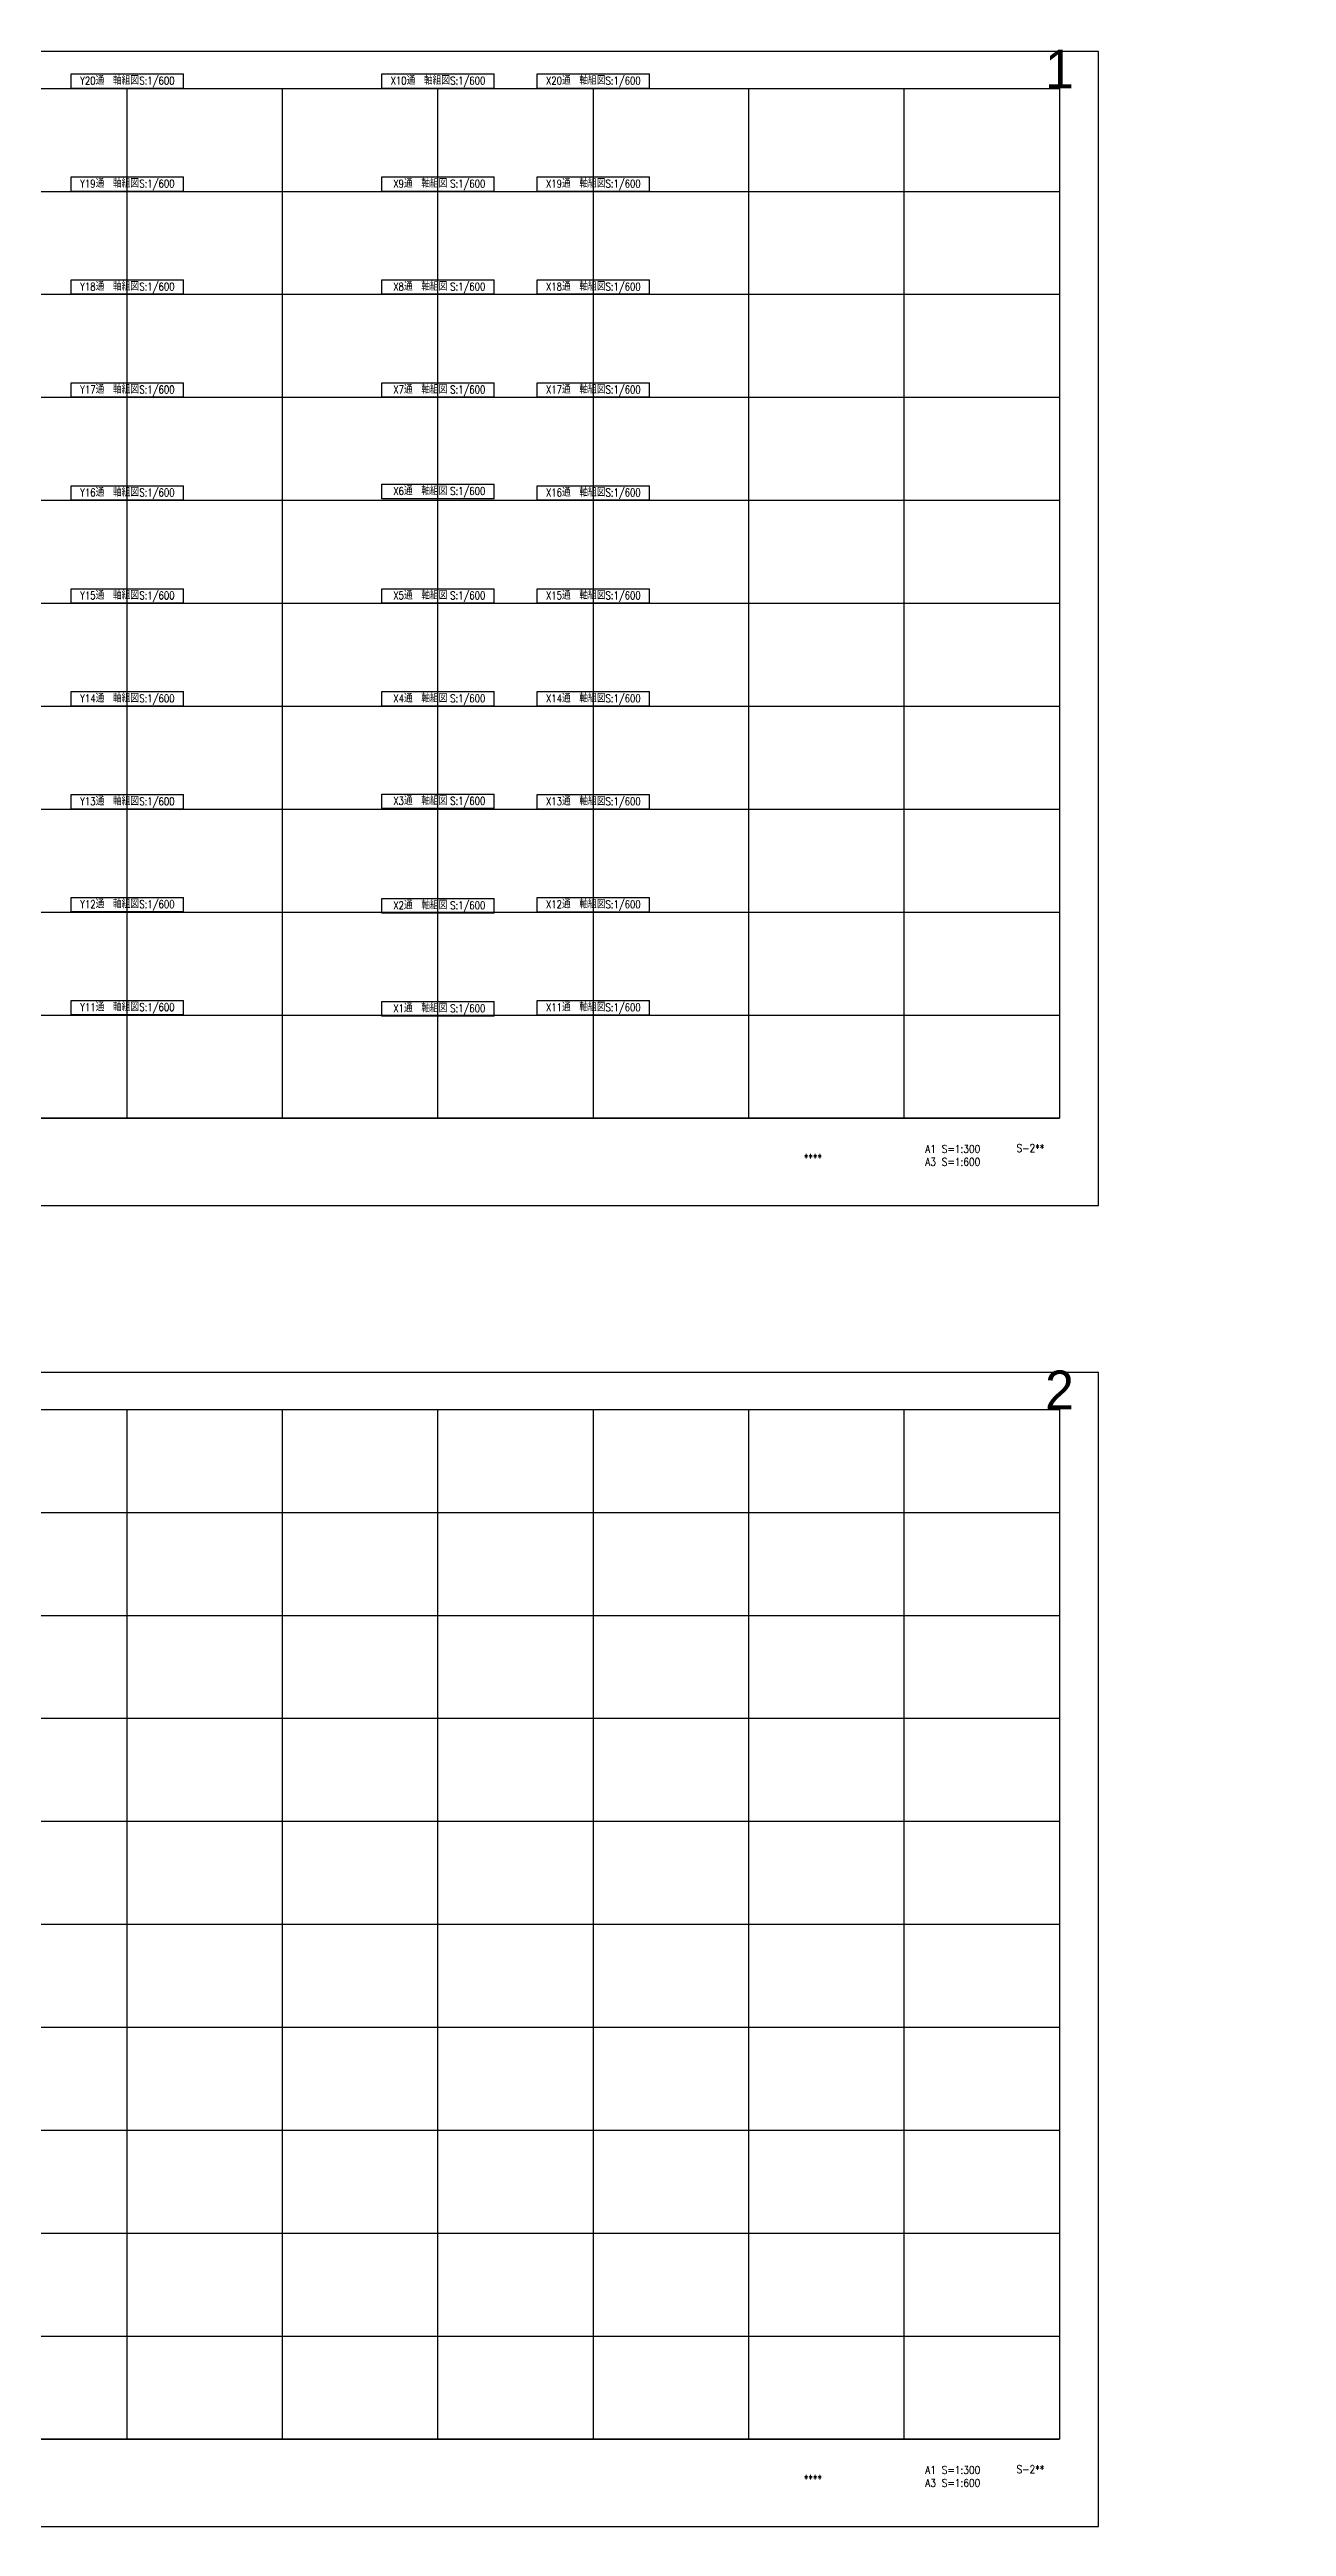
# Model space of a CAD drawing. Extents: x -62685 to 486000, y -1007100 to 210463.
# Drawn here: x 45000 to 140526, y -191100 to 150 of the extents above; entities that cross this region are included whole.
import ezdxf
from ezdxf.enums import TextEntityAlignment as Align

# ---------------------------------------------------------------- set-up
doc = ezdxf.new("R2010")
doc.units = 0
doc.header["$MEASUREMENT"] = 0
doc.layers.add('99_レイアウト枠', color=251, linetype='CONTINUOUS', plot=False)
doc.layers.add('99_頁番号', color=6, linetype='CONTINUOUS')
doc.layers.add('注記', color=3, linetype='CONTINUOUS')
doc.styles.add('DRACAD', font='txt', dxfattribs={"width": 0.85, "bigfont": 'extfont2'})
doc.styles.get("Standard").update_dxf_attribs({"font": 'Osaka.ttc'})

msp = doc.modelspace()

# ---------------------------------------------------------------- linework, layer by layer
at = {"layer": '99_レイアウト枠'}
for p, q in [((51000, -82350), (51000, -2850)), ((63000, -82350), (63000, -2850)), ((74999.99997, -82350), (74999.99997, -2850)), ((86999.99997, -82350), (86999.99997, -2850)), ((98999.99997, -82350), (98999.99997, -2850)), ((110999.99997, -82350), (110999.99997, -2850)), ((3000, -10800), (122999.99994, -10800)), ((3000, -18750), (122999.99994, -18750)), ((3000, -26700), (122999.99994, -26700)), ((3000, -34650), (122999.99994, -34650)), ((3000, -42600), (122999.99994, -42600)), ((3000, -50550), (122999.99994, -50550)), ((3000, -58500), (122999.99994, -58500)), ((3000, -66450), (122999.99994, -66450)), ((3000, -74400), (122999.99994, -74400)), ((3000, -82350), (122999.99994, -82350)), ((51000, -184350), (51000, -104850)), ((63000, -184350), (63000, -104850)), ((74999.99997, -184350), (74999.99997, -104850)), ((86999.99997, -184350), (86999.99997, -104850)), ((98999.99997, -184350), (98999.99997, -104850)), ((110999.99997, -184350), (110999.99997, -104850)), ((3000, -112800), (122999.99994, -112800)), ((3000, -120750), (122999.99994, -120750)), ((3000, -128700), (122999.99994, -128700)), ((3000, -136650), (122999.99994, -136650)), ((3000, -144600), (122999.99994, -144600)), ((3000, -152550), (122999.99994, -152550)), ((3000, -160500), (122999.99994, -160500)), ((3000, -168450), (122999.99994, -168450)), ((3000, -176400), (122999.99994, -176400)), ((3000, -184350), (122999.99994, -184350))]:
    msp.add_line(p, q, dxfattribs=at)
for points in [[(0, -89100), (126000, -89100), (126000, 0), (0, 0)], [(3000, -2850), (122999.99994, -2850), (122999.99994, -82350), (3000, -82350)], [(0, -191100), (126000, -191100), (126000, -102000), (0, -102000)], [(3000, -104850), (122999.99994, -104850), (122999.99994, -184350), (3000, -184350)]]:
    msp.add_lwpolyline(points, close=True, dxfattribs=at)
at = {"layer": '注記', "linetype": 'Continuous'}
for p, q in [((46660, -1730), (55340, -1730)), ((46660, -2850), (46660, -1730)), ((55340, -2850), (55340, -1730)), ((70660, -1730), (79340, -1730)), ((70660, -2850), (70660, -1730)), ((79340, -2850), (79340, -1730)), ((82660, -1730), (91340, -1730)), ((82660, -2850), (82660, -1730)), ((91340, -2850), (91340, -1730)), ((55340, -2850), (46660, -2850)), ((79340, -2850), (70660, -2850)), ((91340, -2850), (82660, -2850)), ((46660, -9680), (55340, -9680)), ((46660, -10800), (46660, -9680)), ((55340, -10800), (46660, -10800)), ((55340, -10800), (55340, -9680)), ((70659.99997, -9680), (79339.99997, -9680)), ((70659.99997, -10800), (70659.99997, -9680)), ((79339.99997, -10800), (70659.99997, -10800)), ((79339.99997, -10800), (79339.99997, -9680)), ((82660, -9680), (91340, -9680)), ((82660, -10800), (82660, -9680)), ((91340, -10800), (82660, -10800)), ((91340, -10800), (91340, -9680)), ((46660, -17630), (55340, -17630)), ((46660, -18750), (46660, -17630)), ((55340, -18750), (46660, -18750)), ((55340, -18750), (55340, -17630)), ((70659.99997, -17630), (79339.99997, -17630)), ((70659.99997, -18750), (70659.99997, -17630)), ((79339.99997, -18750), (70659.99997, -18750)), ((79339.99997, -18750), (79339.99997, -17630)), ((82660, -17630), (91340, -17630)), ((82660, -18750), (82660, -17630)), ((91340, -18750), (82660, -18750)), ((91340, -18750), (91340, -17630)), ((46660, -25580), (55340, -25580)), ((46660, -26700), (46660, -25580)), ((55340, -26700), (46660, -26700)), ((55340, -26700), (55340, -25580)), ((70659.99991, -25580), (79339.99991, -25580)), ((70659.99991, -26700), (70659.99991, -25580)), ((79339.99991, -26700), (70659.99991, -26700)), ((79339.99991, -26700), (79339.99991, -25580)), ((82660, -25580), (91340, -25580)), ((82660, -26700), (82660, -25580)), ((91340, -26700), (82660, -26700)), ((91340, -26700), (91340, -25580)), ((46660, -33530), (55340, -33530)), ((46660, -34650), (46660, -33530)), ((55340, -34650), (55340, -33530)), ((70659.99991, -33415.31144), (79339.99991, -33415.31144)), ((70659.99991, -34535.31144), (70659.99991, -33415.31144)), ((79339.99991, -34535.31144), (79339.99991, -33415.31144)), ((82660, -33530), (91340, -33530)), ((82660, -34650), (82660, -33530)), ((91340, -34650), (91340, -33530)), ((55340, -34650), (46660, -34650)), ((79339.99991, -34535.31144), (70659.99991, -34535.31144)), ((91340, -34650), (82660, -34650)), ((46660, -41480), (55340, -41480)), ((46660, -42600), (46660, -41480)), ((55340, -42600), (55340, -41480)), ((70659.99997, -41480), (79339.99997, -41480)), ((70659.99997, -42600), (70659.99997, -41480)), ((79339.99997, -42600), (79339.99997, -41480)), ((82660, -41480), (91340, -41480)), ((82660, -42600), (82660, -41480)), ((91340, -42600), (91340, -41480)), ((55340, -42600), (46660, -42600)), ((79339.99997, -42600), (70659.99997, -42600)), ((91340, -42600), (82660, -42600)), ((46660, -49430), (55340, -49430)), ((46660, -50550), (46660, -49430)), ((55340, -50550), (55340, -49430)), ((70659.99997, -49430), (79339.99997, -49430)), ((70659.99997, -50550), (70659.99997, -49430)), ((79339.99997, -50550), (79339.99997, -49430)), ((82660, -49430), (91340, -49430)), ((82660, -50550), (82660, -49430)), ((91340, -50550), (91340, -49430)), ((55340, -50550), (46660, -50550)), ((79339.99997, -50550), (70659.99997, -50550)), ((91340, -50550), (82660, -50550)), ((70659.99991, -57340.31144), (79339.99991, -57340.31144)), ((70659.99991, -58460.31144), (70659.99991, -57340.31144)), ((79339.99991, -58460.31144), (79339.99991, -57340.31144)), ((46660, -57380), (55340, -57380)), ((46660, -58500), (46660, -57380)), ((55340, -58500), (46660, -58500)), ((55340, -58500), (55340, -57380)), ((79339.99991, -58460.31144), (70659.99991, -58460.31144)), ((82660, -57380), (91340, -57380)), ((82660, -58500), (82660, -57380)), ((91340, -58500), (82660, -58500)), ((91340, -58500), (91340, -57380)), ((46660, -65315.21639), (55340, -65315.21639)), ((46660, -66435.21639), (46660, -65315.21639)), ((55340, -66435.21639), (46660, -66435.21639)), ((55340, -66435.21639), (55340, -65315.21639)), ((70659.99997, -65405), (79339.99997, -65405)), ((70659.99997, -66525), (70659.99997, -65405)), ((79339.99997, -66525), (70659.99997, -66525)), ((79339.99997, -66525), (79339.99997, -65405)), ((82659.99999, -65330), (91339.99999, -65330)), ((82659.99999, -66450), (82659.99999, -65330)), ((91339.99999, -66450), (82659.99999, -66450)), ((91339.99999, -66450), (91339.99999, -65330)), ((46660, -73265.21639), (55340, -73265.21639)), ((46660, -74385.21639), (46660, -73265.21639)), ((55340, -74385.21639), (46660, -74385.21639)), ((55340, -74385.21639), (55340, -73265.21639)), ((70659.99997, -73355), (79339.99997, -73355)), ((70659.99997, -74475), (70659.99997, -73355)), ((79339.99997, -74475), (70659.99997, -74475)), ((79339.99997, -74475), (79339.99997, -73355)), ((82660, -73280), (91340, -73280)), ((82660, -74400), (82660, -73280)), ((91340, -74400), (82660, -74400)), ((91340, -74400), (91340, -73280))]:
    msp.add_line(p, q, dxfattribs=at)

# ---------------------------------------------------------------- texts
at = {"layer": '99_レイアウト枠'}
for s, p in [('1', (122999.99994, -2850)), ('2', (122999.99994, -104850))]:
    msp.add_text(s, height=3000, dxfattribs=at).set_placement(p, align=Align.CENTER)
at = {"layer": '99_頁番号', "char_height": 600, "attachment_point": 5, "style": 'DRACAD'}
for s, insert in [('{  ****  }', (103499.99994, -85425)), ('A1 S=1:300^JA3 S=1:600', (114749.99994, -85236.47799)), ('{S-2**}', (120749.99994, -84675)), ('{  ****  }', (103499.99994, -187425)), ('A1 S=1:300^JA3 S=1:600', (114749.99994, -187236.47799)), ('{S-2**}', (120749.99994, -186675))]:
    msp.add_mtext(s, dxfattribs=dict(at, insert=insert))
at = {"layer": '注記', "linetype": 'Continuous', "style": 'DRACAD', "width": 0.8}
for s, p in [('Y20通\u3000軸組図', (49637.09615, -2551.93968)), ('S:1/600', (53296.56973, -2551.93968)), ('X10通\u3000軸組図', (73637.09615, -2551.93968)), ('S:1/600', (77296.56973, -2551.93968)), ('X20通\u3000軸組図', (85637.09615, -2551.93968)), ('S:1/600', (89296.56973, -2551.93968)), ('Y19通\u3000軸組図', (49637.09615, -10499.50912)), ('S:1/600', (53296.56973, -10499.50912)), ('X9通\u3000軸組図', (73637.09613, -10501.93968)), ('S:1/600', (77296.5697, -10501.93968)), ('X19通\u3000軸組図', (85637.09615, -10499.50912)), ('S:1/600', (89296.56973, -10499.50912)), ('Y18通\u3000軸組図', (49637.09615, -18451.93968)), ('S:1/600', (53296.56973, -18451.93968)), ('X8通\u3000軸組図', (73637.09613, -18451.93968)), ('S:1/600', (77296.5697, -18451.93968)), ('X18通\u3000軸組図', (85637.09615, -18451.93968)), ('S:1/600', (89296.56973, -18451.93968)), ('Y17通\u3000軸組図', (49637.09615, -26401.93968)), ('S:1/600', (53296.56973, -26401.93968)), ('X7通\u3000軸組図', (73637.09607, -26401.93968)), ('S:1/600', (77296.56965, -26401.93968)), ('X17通\u3000軸組図', (85637.09615, -26401.93968)), ('S:1/600', (89296.56973, -26401.93968)), ('Y16通\u3000軸組図', (49637.09615, -34351.93968)), ('S:1/600', (53296.56973, -34351.93968)), ('X6通\u3000軸組図', (73637.09607, -34237.25111)), ('S:1/600', (77296.56965, -34237.25111)), ('X16通\u3000軸組図', (85637.09615, -34351.93968)), ('S:1/600', (89296.56973, -34351.93968)), ('Y15通\u3000軸組図', (49637.09616, -42301.93968)), ('S:1/600', (53296.56973, -42301.93968)), ('X5通\u3000軸組図', (73637.09613, -42301.93968)), ('S:1/600', (77296.5697, -42301.93968)), ('X15通\u3000軸組図', (85637.09616, -42301.93968)), ('S:1/600', (89296.56973, -42301.93968)), ('Y14通\u3000軸組図', (49637.09615, -50251.93968)), ('S:1/600', (53296.56973, -50251.93968)), ('X4通\u3000軸組図', (73637.09613, -50251.93968)), ('S:1/600', (77296.5697, -50251.93968)), ('X14通\u3000軸組図', (85637.09615, -50251.93968)), ('S:1/600', (89296.56973, -50251.93968)), ('Y13通\u3000軸組図', (49637.09615, -58201.93968)), ('S:1/600', (53296.56973, -58201.93968)), ('X3通\u3000軸組図', (73637.09607, -58162.25111)), ('S:1/600', (77296.56965, -58162.25111)), ('X13通\u3000軸組図', (85637.09615, -58201.93968)), ('S:1/600', (89296.56973, -58201.93968)), ('Y12通\u3000軸組図', (49637.09615, -66137.15606)), ('S:1/600', (53296.56973, -66137.15606)), ('X2通\u3000軸組図', (73637.09613, -66226.93968)), ('S:1/600', (77296.5697, -66226.93968)), ('X12通\u3000軸組図', (85637.09615, -66151.93968)), ('S:1/600', (89296.56973, -66151.93968)), ('Y11通\u3000軸組図', (49637.09615, -74087.15606)), ('S:1/600', (53296.56973, -74087.15606)), ('X1通\u3000軸組図', (73637.09613, -74176.93968)), ('S:1/600', (77296.5697, -74176.93968)), ('X11通\u3000軸組図', (85637.09615, -74101.93968)), ('S:1/600', (89296.56973, -74101.93968))]:
    msp.add_text(s, height=600, dxfattribs=at).set_placement(p, align=Align.CENTER)

doc.saveas('drawing.dxf')
